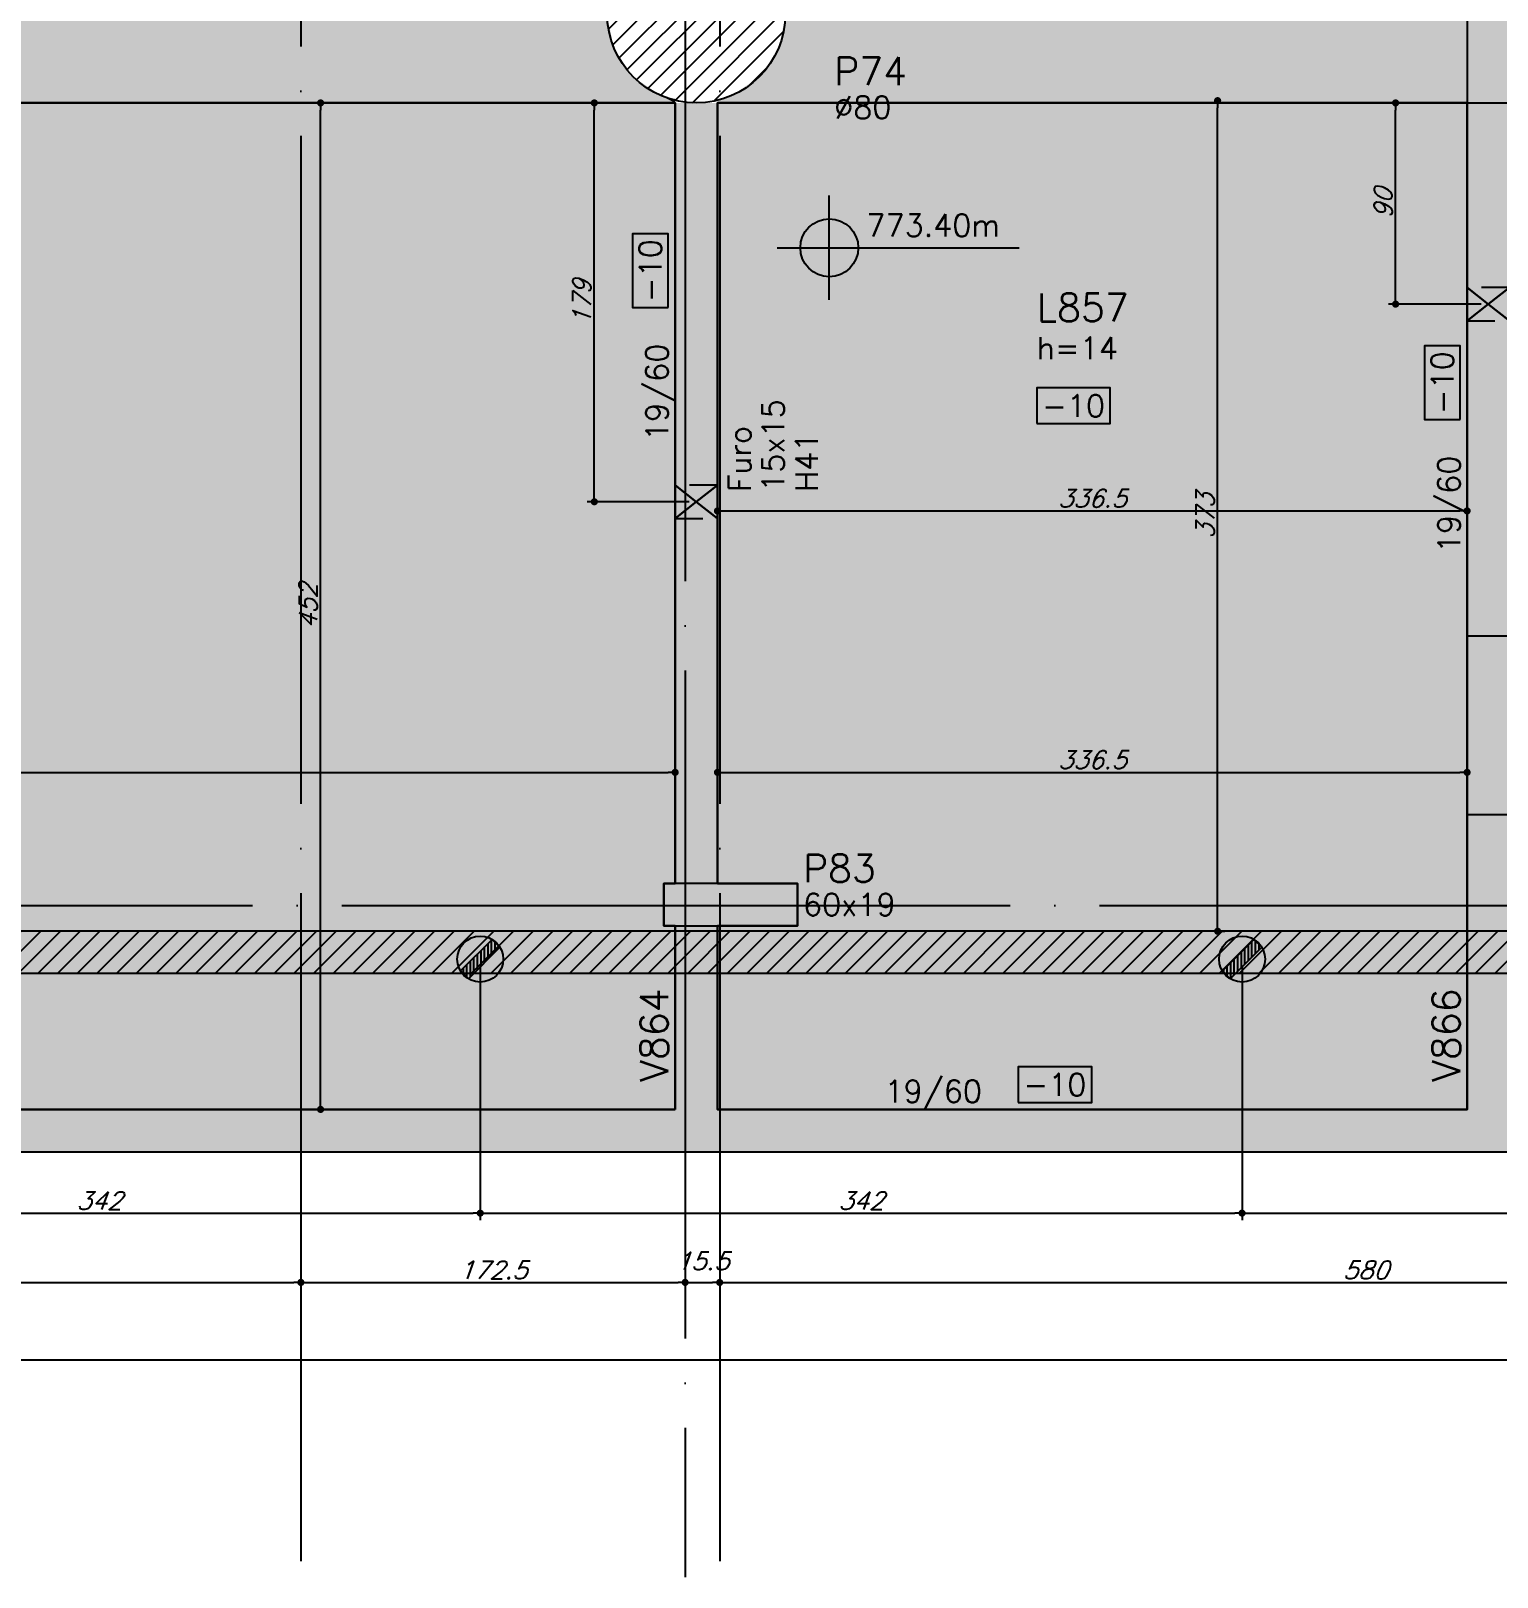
# Model space of a CAD drawing. Extents: x -5173 to 5397, y -2411 to 2089.
# Drawn here: x 1936 to 2594, y -1187 to -492 of the extents above; entities that cross this region are included whole.
import ezdxf
from ezdxf.enums import TextEntityAlignment as Align

# ---------------------------------------------------------------- set-up
doc = ezdxf.new("R2010")
doc.units = 0
doc.header["$LTSCALE"] = 50
doc.header["$MEASUREMENT"] = 0
doc.linetypes.add('EIXO', pattern=[6.8, 6, -0.4, 0, -0.4])
doc.linetypes.add('HIDDEN', pattern=[0.375, 0.25, -0.125])
doc.layers.get('0').update_dxf_attribs({"linetype": 'CONTINUOUS'})
doc.layers.get('DEFPOINTS').update_dxf_attribs({"linetype": 'CONTINUOUS'})
for name, color, linetype in [('F-ARM', 6, 'CONTINUOUS'), ('F-COTAS', 106, 'CONTINUOUS'), ('F-COTAS-FUROS-VIGA', 50, 'CONTINUOUS'), ('F-EIXO', 12, 'EIXO'), ('F-FURO-PAREDE', 2, 'HIDDEN'), ('F-FURO-PAREDE-TEXTOS', 2, 'CONTINUOUS'), ('F-LAJES-DIM', 2, 'CONTINUOUS'), ('F-LAJES-NOME', 4, 'CONTINUOUS'), ('F-LAJES-R', 254, 'CONTINUOUS'), ('F-MURETA', 91, 'CONTINUOUS'), ('F-NÍVEL-PLANTA', 2, 'CONTINUOUS'), ('F-PILARES-DIM', 172, 'CONTINUOUS'), ('F-PILARES-HACH', 174, 'CONTINUOUS'), ('F-PILARES-M', 170, 'CONTINUOUS'), ('F-PILARES-NOME', 170, 'CONTINUOUS'), ('F-PILARES-S', 170, 'CONTINUOUS'), ('F-TEXTO', 6, 'CONTINUOUS'), ('F-VIGAS', 3, 'CONTINUOUS'), ('F-VIGAS-DIM', 2, 'CONTINUOUS'), ('F-VIGAS-NOME', 4, 'CONTINUOUS')]:
    doc.layers.add(name, color=color, linetype=linetype)
doc.layers.add('F-DESNIVEL-2', color=7, linetype='CONTINUOUS', true_color=0xffd1e8)
doc.styles.add('CP-TEXT-INCL', font='simplex.shx', dxfattribs={"oblique": 20})
doc.styles.add('MCP', font='simplex.shx')
doc.styles.add('ROMANS', font='simplex.shx')
doc.dimstyles.new('CP-COTAS-50', dxfattribs={"dimscale": 0.64, "dimtxt": 12.5, "dimasz": 5, "dimexe": 5, "dimexo": 5, "dimgap": 2.5, "dimtad": 1, "dimdec": 1, "dimdsep": 46, "dimtxsty": 'CP-TEXT-INCL', "dimblk1": 'DOT', "dimblk2": 'DOT', "dimsah": 1, "dimcen": 9, "dimclrd": 256, "dimclre": 256, "dimclrt": 256, "dimadec": 0, "dimazin": 0, "dimtfac": 1, "dimtdec": 1, "dimtmove": 2, "dimatfit": 3, "dimldrblk": 'DOT', "dimfxl": 0, "dimtolj": 1, "dimarcsym": 0})

# ---------------------------------------------------------------- blocks, each defined once
blk = doc.blocks.new('*U4')
at = {"layer": 'F-LAJES-DIM', "color": 1}
blk.add_lwpolyline([(0, 0), (33, 0), (33, 16), (0, 16)], close=True, dxfattribs=at)
at = {"layer": 'F-LAJES-DIM', "style": 'MCP'}
blk.add_attdef('DIM', text='', height=10, dxfattribs=at).set_placement((16.5, 8), align=Align.MIDDLE_CENTER)
blk = doc.blocks.new('*U7')
at = {"layer": 'F-VIGAS-DIM', "color": 1}
blk.add_lwpolyline([(0, 0), (33, 0), (33, 16), (0, 16)], close=True, dxfattribs=at)
at = {"layer": 'F-VIGAS-DIM', "style": 'MCP'}
blk.add_attdef('DIM', text='', height=10, dxfattribs=at).set_placement((16.5, 8), align=Align.MIDDLE_CENTER)
blk = doc.blocks.new('Nível - Planta')
at = {"layer": 'F-NÍVEL-PLANTA'}
h = blk.add_hatch(color=71, dxfattribs=at)
h.paths.add_polyline_path([(0, 0), (0, 0.26, 0.414214), (-0.26, 0)])
h.paths.add_polyline_path([(0.26, 0), (0, 0), (0, -0.26, 0.414214)])
for p, q in [((0, -0.469), (0, 0.469)), ((-0.469, 0), (1.704, 0))]:
    blk.add_line(p, q, dxfattribs=at)
blk.add_circle((0, 0), 0.26, dxfattribs=at)
at = {"layer": 'F-TEXTO', "color": 3, "style": 'MCP'}
blk.add_attdef('NÍVEL', (0.333, 0.102), '', height=0.2, dxfattribs=at)
blk = doc.blocks.new('_DOT')
at = {"color": 0, "linetype": 'ByBlock'}
blk.add_line((-0.5, 0), (-1, 0), dxfattribs=at)
at = {"color": 0, "linetype": 'ByBlock', "const_width": 0.5}
blk.add_lwpolyline([(-0.25, 0, 1), (0.25, 0, 1)], format="xyb", close=True, dxfattribs=at)
blk = doc.blocks.new('*D16')
at = {"layer": 'DEFPOINTS', "color": 0, "linetype": 'Continuous', "transparency": 16777216}
for p in [(2469.01, -523.5), (2469.01, -523.5), (2466.08, -896.5)]:
    blk.add_point(p, dxfattribs=at)
at = {"layer": 'F-COTAS', "linetype": 'Continuous', "lineweight": -2, "transparency": 16777216}
for p, q in [((2469.01, -893.3), (2469.01, -526.7)), ((2469.28, -896.5), (2472.21, -896.5))]:
    blk.add_line(p, q, dxfattribs=at)
at = {"layer": 'F-COTAS', "linetype": 'Continuous', "lineweight": -2, "transparency": 16777216, "xscale": 3.2, "yscale": 3.2, "zscale": 3.2}
for p, rotation in [((2469.01, -523.5), 90), ((2469.01, -896.5), 270)]:
    blk.add_blockref('_DOT', p, dxfattribs=dict(at, rotation=rotation))
at = {"layer": 'F-COTAS', "linetype": 'Continuous', "transparency": 16777216, "insert": (2463.41, -710), "char_height": 8, "attachment_point": 5, "rotation": 90, "style": 'CP-TEXT-INCL'}
blk.add_mtext('\\A1;373', dxfattribs=at)
blk = doc.blocks.new('*D142')
at = {"layer": 'DEFPOINTS', "color": 0, "linetype": 'Continuous', "transparency": 16777216}
for p in [(1514, -825.14), (2225.5, -825.14), (2225.5, -825.14)]:
    blk.add_point(p, dxfattribs=at)
at = {"layer": 'F-COTAS', "linetype": 'Continuous', "lineweight": -2, "transparency": 16777216}
blk.add_line((1517.2, -825.14), (2222.3, -825.14), dxfattribs=at)
at = {"layer": 'F-COTAS', "linetype": 'Continuous', "lineweight": -2, "transparency": 16777216, "xscale": 3.2, "yscale": 3.2, "zscale": 3.2, "rotation": 180}
blk.add_blockref('_DOT', (1514, -825.14), dxfattribs=at)
at = {"layer": 'F-COTAS', "linetype": 'Continuous', "lineweight": -2, "transparency": 16777216, "xscale": 3.2, "yscale": 3.2, "zscale": 3.2}
blk.add_blockref('_DOT', (2225.5, -825.14), dxfattribs=at)
at = {"layer": 'F-COTAS', "linetype": 'Continuous', "transparency": 16777216, "insert": (1869.75, -819.54), "char_height": 8, "attachment_point": 5, "style": 'CP-TEXT-INCL'}
blk.add_mtext('\\A1;711.5', dxfattribs=at)
blk = doc.blocks.new('*D143')
at = {"layer": 'DEFPOINTS', "color": 0, "linetype": 'Continuous', "transparency": 16777216}
for p in [(2244.5, -825.14), (2581, -825.14), (2581, -825.14)]:
    blk.add_point(p, dxfattribs=at)
at = {"layer": 'F-COTAS', "linetype": 'Continuous', "lineweight": -2, "transparency": 16777216}
blk.add_line((2247.7, -825.14), (2577.8, -825.14), dxfattribs=at)
at = {"layer": 'F-COTAS', "linetype": 'Continuous', "lineweight": -2, "transparency": 16777216, "xscale": 3.2, "yscale": 3.2, "zscale": 3.2, "rotation": 180}
blk.add_blockref('_DOT', (2244.5, -825.14), dxfattribs=at)
at = {"layer": 'F-COTAS', "linetype": 'Continuous', "lineweight": -2, "transparency": 16777216, "xscale": 3.2, "yscale": 3.2, "zscale": 3.2}
blk.add_blockref('_DOT', (2581, -825.14), dxfattribs=at)
at = {"layer": 'F-COTAS', "linetype": 'Continuous', "transparency": 16777216, "insert": (2412.75, -819.54), "char_height": 8, "attachment_point": 5, "style": 'CP-TEXT-INCL'}
blk.add_mtext('\\A1;336.5', dxfattribs=at)
blk = doc.blocks.new('*D146')
at = {"layer": 'DEFPOINTS', "color": 0, "linetype": 'Continuous', "transparency": 16777216}
for p in [(2244.5, -707.72), (2581, -707.72), (2581, -707.72)]:
    blk.add_point(p, dxfattribs=at)
at = {"layer": 'F-COTAS', "linetype": 'Continuous', "lineweight": -2, "transparency": 16777216}
blk.add_line((2247.7, -707.72), (2577.8, -707.72), dxfattribs=at)
at = {"layer": 'F-COTAS', "linetype": 'Continuous', "lineweight": -2, "transparency": 16777216, "xscale": 3.2, "yscale": 3.2, "zscale": 3.2, "rotation": 180}
blk.add_blockref('_DOT', (2244.5, -707.72), dxfattribs=at)
at = {"layer": 'F-COTAS', "linetype": 'Continuous', "lineweight": -2, "transparency": 16777216, "xscale": 3.2, "yscale": 3.2, "zscale": 3.2}
blk.add_blockref('_DOT', (2581, -707.72), dxfattribs=at)
at = {"layer": 'F-COTAS', "linetype": 'Continuous', "transparency": 16777216, "insert": (2412.75, -702.12), "char_height": 8, "attachment_point": 5, "style": 'CP-TEXT-INCL'}
blk.add_mtext('\\A1;336.5', dxfattribs=at)
blk = doc.blocks.new('*D155')
at = {"layer": 'DEFPOINTS', "color": 0, "linetype": 'Continuous', "transparency": 16777216}
for p in [(2066.35, -524.5), (2066.35, -524.5), (2066.35, -976.5)]:
    blk.add_point(p, dxfattribs=at)
at = {"layer": 'F-COTAS', "linetype": 'Continuous', "lineweight": -2, "transparency": 16777216}
blk.add_line((2066.35, -973.3), (2066.35, -527.7), dxfattribs=at)
at = {"layer": 'F-COTAS', "linetype": 'Continuous', "lineweight": -2, "transparency": 16777216, "xscale": 3.2, "yscale": 3.2, "zscale": 3.2}
for p, rotation in [((2066.35, -524.5), 90), ((2066.35, -976.5), 270)]:
    blk.add_blockref('_DOT', p, dxfattribs=dict(at, rotation=rotation))
at = {"layer": 'F-COTAS', "linetype": 'Continuous', "transparency": 16777216, "insert": (2060.75, -750.5), "char_height": 8, "attachment_point": 5, "rotation": 90, "style": 'CP-TEXT-INCL'}
blk.add_mtext('\\A1;452', dxfattribs=at)
blk = doc.blocks.new('*U196')
at = {"layer": 'F-EIXO'}
blk.add_line((0, 0), (7197, 0), dxfattribs=at)
at = {"layer": 'F-TEXTO', "style": 'ROMANS'}
blk.add_attdef('EIXO', text='', height=17.5, dxfattribs=at).set_placement((-28.2072, 0), align=Align.MIDDLE_CENTER)
blk = doc.blocks.new('*U202')
at = {"layer": 'F-EIXO'}
blk.add_line((0, 0), (0, -3027.88), dxfattribs=at)
at = {"layer": 'F-TEXTO', "style": 'ROMANS'}
blk.add_attdef('EIXO', text='', height=17.5, rotation=360, dxfattribs=at).set_placement((0, 28.21), align=Align.MIDDLE_CENTER)
blk = doc.blocks.new('*U203')
at = {"layer": 'F-EIXO'}
blk.add_line((0, 0), (0, -3027.88), dxfattribs=at)
at = {"layer": 'F-TEXTO', "style": 'ROMANS'}
blk.add_attdef('EIXO', text='', height=17.5, rotation=360, dxfattribs=at).set_placement((0, 28.21), align=Align.MIDDLE_CENTER)
blk = doc.blocks.new('*U181')
at = {"layer": 'F-EIXO'}
blk.add_line((0, 0), (0, -3127.88), dxfattribs=at)
at = {"layer": 'F-TEXTO', "style": 'ROMANS'}
blk.add_attdef('EIXO', text='', height=17.5, rotation=360, dxfattribs=at).set_placement((0, 28.21), align=Align.MIDDLE_CENTER)
blk = doc.blocks.new('*D258')
at = {"layer": 'DEFPOINTS', "color": 0, "linetype": 'Continuous', "transparency": 16777216}
for p in [(-3446.5, -978.5), (3259.5, -995.5), (3259.5, -1088.93)]:
    blk.add_point(p, dxfattribs=at)
at = {"layer": 'F-COTAS', "linetype": 'Continuous', "lineweight": -2, "transparency": 16777216}
for p, q in [((-3446.5, -981.7), (-3446.5, -1092.13)), ((3259.5, -998.7), (3259.5, -1092.13)), ((-3443.3, -1088.93), (3256.3, -1088.93))]:
    blk.add_line(p, q, dxfattribs=at)
at = {"layer": 'F-COTAS', "linetype": 'Continuous', "lineweight": -2, "transparency": 16777216, "xscale": 3.2, "yscale": 3.2, "zscale": 3.2, "rotation": 180}
blk.add_blockref('_DOT', (-3446.5, -1088.93), dxfattribs=at)
at = {"layer": 'F-COTAS', "linetype": 'Continuous', "lineweight": -2, "transparency": 16777216, "xscale": 3.2, "yscale": 3.2, "zscale": 3.2}
blk.add_blockref('_DOT', (3259.5, -1088.93), dxfattribs=at)
at = {"layer": 'F-COTAS', "linetype": 'Continuous', "transparency": 16777216, "insert": (-93.5, -1083.33), "char_height": 8, "attachment_point": 5, "style": 'CP-TEXT-INCL'}
blk.add_mtext('\\A1;6706', dxfattribs=at)
blk = doc.blocks.new('*D275')
at = {"layer": 'DEFPOINTS', "color": 0, "linetype": 'Continuous', "transparency": 16777216}
for p in [(1565.5, -1054.21), (2057.5, -1054.21), (2057.5, -1054.21)]:
    blk.add_point(p, dxfattribs=at)
at = {"layer": 'F-COTAS', "linetype": 'Continuous', "lineweight": -2, "transparency": 16777216}
blk.add_line((1568.7, -1054.21), (2054.3, -1054.21), dxfattribs=at)
at = {"layer": 'F-COTAS', "linetype": 'Continuous', "lineweight": -2, "transparency": 16777216, "xscale": 3.2, "yscale": 3.2, "zscale": 3.2, "rotation": 180}
blk.add_blockref('_DOT', (1565.5, -1054.21), dxfattribs=at)
at = {"layer": 'F-COTAS', "linetype": 'Continuous', "lineweight": -2, "transparency": 16777216, "xscale": 3.2, "yscale": 3.2, "zscale": 3.2}
blk.add_blockref('_DOT', (2057.5, -1054.21), dxfattribs=at)
at = {"layer": 'F-COTAS', "linetype": 'Continuous', "transparency": 16777216, "insert": (1811.5, -1048.61), "char_height": 8, "attachment_point": 5, "style": 'CP-TEXT-INCL'}
blk.add_mtext('\\A1;492', dxfattribs=at)
blk = doc.blocks.new('*D276')
at = {"layer": 'DEFPOINTS', "color": 0, "linetype": 'Continuous', "transparency": 16777216}
for p in [(2057.5, -1054.21), (2230, -1054.21), (2230, -1054.21)]:
    blk.add_point(p, dxfattribs=at)
at = {"layer": 'F-COTAS', "linetype": 'Continuous', "lineweight": -2, "transparency": 16777216}
blk.add_line((2060.7, -1054.21), (2226.8, -1054.21), dxfattribs=at)
at = {"layer": 'F-COTAS', "linetype": 'Continuous', "lineweight": -2, "transparency": 16777216, "xscale": 3.2, "yscale": 3.2, "zscale": 3.2, "rotation": 180}
blk.add_blockref('_DOT', (2057.5, -1054.21), dxfattribs=at)
at = {"layer": 'F-COTAS', "linetype": 'Continuous', "lineweight": -2, "transparency": 16777216, "xscale": 3.2, "yscale": 3.2, "zscale": 3.2}
blk.add_blockref('_DOT', (2230, -1054.21), dxfattribs=at)
at = {"layer": 'F-COTAS', "linetype": 'Continuous', "transparency": 16777216, "insert": (2143.75, -1048.61), "char_height": 8, "attachment_point": 5, "style": 'CP-TEXT-INCL'}
blk.add_mtext('\\A1;172.5', dxfattribs=at)
blk = doc.blocks.new('*D277')
at = {"layer": 'DEFPOINTS', "color": 0, "linetype": 'Continuous', "transparency": 16777216}
for p in [(2230, -1054.21), (2245.5, -1054.21), (2245.5, -1054.21)]:
    blk.add_point(p, dxfattribs=at)
at = {"layer": 'F-COTAS', "linetype": 'Continuous', "lineweight": -2, "transparency": 16777216}
blk.add_line((2233.2, -1054.21), (2242.3, -1054.21), dxfattribs=at)
at = {"layer": 'F-COTAS', "linetype": 'Continuous', "lineweight": -2, "transparency": 16777216, "xscale": 3.2, "yscale": 3.2, "zscale": 3.2, "rotation": 180}
blk.add_blockref('_DOT', (2230, -1054.21), dxfattribs=at)
at = {"layer": 'F-COTAS', "linetype": 'Continuous', "lineweight": -2, "transparency": 16777216, "xscale": 3.2, "yscale": 3.2, "zscale": 3.2}
blk.add_blockref('_DOT', (2245.5, -1054.21), dxfattribs=at)
at = {"layer": 'F-COTAS', "linetype": 'Continuous', "transparency": 16777216, "insert": (2237.75, -1044.61), "char_height": 8, "attachment_point": 5, "style": 'CP-TEXT-INCL'}
blk.add_mtext('\\A1;15.5', dxfattribs=at)
blk = doc.blocks.new('*D278')
at = {"layer": 'DEFPOINTS', "color": 0, "linetype": 'Continuous', "transparency": 16777216}
for p in [(2245.5, -1054.21), (2825.5, -1054.21), (2825.5, -1054.21)]:
    blk.add_point(p, dxfattribs=at)
at = {"layer": 'F-COTAS', "linetype": 'Continuous', "lineweight": -2, "transparency": 16777216}
blk.add_line((2248.7, -1054.21), (2822.3, -1054.21), dxfattribs=at)
at = {"layer": 'F-COTAS', "linetype": 'Continuous', "lineweight": -2, "transparency": 16777216, "xscale": 3.2, "yscale": 3.2, "zscale": 3.2, "rotation": 180}
blk.add_blockref('_DOT', (2245.5, -1054.21), dxfattribs=at)
at = {"layer": 'F-COTAS', "linetype": 'Continuous', "lineweight": -2, "transparency": 16777216, "xscale": 3.2, "yscale": 3.2, "zscale": 3.2}
blk.add_blockref('_DOT', (2825.5, -1054.21), dxfattribs=at)
at = {"layer": 'F-COTAS', "linetype": 'Continuous', "transparency": 16777216, "insert": (2535.5, -1048.61), "char_height": 8, "attachment_point": 5, "style": 'CP-TEXT-INCL'}
blk.add_mtext('\\A1;580', dxfattribs=at)
blk = doc.blocks.new('*D641')
at = {"layer": 'DEFPOINTS', "color": 0, "linetype": 'Continuous', "transparency": 16777216}
for p in [(2178.22, -524.5), (2189.22, -524.5), (2235, -703.61)]:
    blk.add_point(p, dxfattribs=at)
at = {"layer": 'F-COTAS-FUROS-VIGA', "linetype": 'Continuous', "lineweight": -2, "transparency": 16777216}
for p, q in [((2181.42, -524.5), (2192.42, -524.5)), ((2189.22, -700.41), (2189.22, -527.7)), ((2231.8, -703.61), (2186.02, -703.61))]:
    blk.add_line(p, q, dxfattribs=at)
at = {"layer": 'F-COTAS-FUROS-VIGA', "linetype": 'Continuous', "lineweight": -2, "transparency": 16777216, "xscale": 3.2, "yscale": 3.2, "zscale": 3.2}
for p, rotation in [((2189.22, -524.5), 90), ((2189.22, -703.61), 270)]:
    blk.add_blockref('_DOT', p, dxfattribs=dict(at, rotation=rotation))
at = {"layer": 'F-COTAS-FUROS-VIGA', "linetype": 'Continuous', "transparency": 16777216, "insert": (2183.62, -614.06), "char_height": 8, "attachment_point": 5, "rotation": 90, "style": 'CP-TEXT-INCL'}
blk.add_mtext('\\A1;179', dxfattribs=at)
blk = doc.blocks.new('*D642')
at = {"layer": 'DEFPOINTS', "color": 0, "linetype": 'Continuous', "transparency": 16777216}
for p in [(2548.79, -524.5), (2548.9, -524.5), (2590.5, -614.87)]:
    blk.add_point(p, dxfattribs=at)
at = {"layer": 'F-COTAS-FUROS-VIGA', "linetype": 'Continuous', "lineweight": -2, "transparency": 16777216}
for p, q in [((2548.9, -611.67), (2548.9, -527.7)), ((2551.99, -524.5), (2552.1, -524.5)), ((2587.3, -614.87), (2545.7, -614.87))]:
    blk.add_line(p, q, dxfattribs=at)
at = {"layer": 'F-COTAS-FUROS-VIGA', "linetype": 'Continuous', "lineweight": -2, "transparency": 16777216, "xscale": 3.2, "yscale": 3.2, "zscale": 3.2}
for p, rotation in [((2548.9, -524.5), 90), ((2548.9, -614.87), 270)]:
    blk.add_blockref('_DOT', p, dxfattribs=dict(at, rotation=rotation))
at = {"layer": 'F-COTAS-FUROS-VIGA', "linetype": 'Continuous', "transparency": 16777216, "insert": (2543.3, -569.68), "char_height": 8, "attachment_point": 5, "rotation": 90, "style": 'CP-TEXT-INCL'}
blk.add_mtext('\\A1;90', dxfattribs=at)
blk = doc.blocks.new('PONTO ANCORAGEM_EST')
at = {"layer": 'F-ARM'}
h = blk.add_hatch(dxfattribs=at)
h.set_pattern_fill('ANSI31', color=2, scale=0.5)
h.set_pattern_definition([(45, (0, 0), (-1.122532, 1.122532), [])])
h.paths.add_polyline_path([(-1159.55, 5937.09), (-1179.55, 5937.09), (-1179.55, 5932.09), (-1159.55, 5932.09)])
at = {"layer": 'F-ARM', "color": 3, "elevation": 0}
blk.add_lwpolyline([(-1179.55, 5932.09), (-1159.55, 5932.09), (-1159.55, 5937.09), (-1179.55, 5937.09)], close=True, dxfattribs=at)
at = {"layer": 'F-ARM', "color": 3}
blk.add_circle((-1169.55, 5934.59, 0), 10.31, dxfattribs=at)
blk = doc.blocks.new('*D757')
at = {"layer": 'DEFPOINTS', "color": 0, "linetype": 'Continuous', "transparency": 16777216}
for p in [(1796, -909), (2138, -909), (2138, -1023.09)]:
    blk.add_point(p, dxfattribs=at)
at = {"layer": 'F-COTAS', "linetype": 'Continuous', "lineweight": -2, "transparency": 16777216}
for p, q in [((1796, -912.2), (1796, -1026.29)), ((2138, -912.2), (2138, -1026.29)), ((1799.2, -1023.09), (2134.8, -1023.09))]:
    blk.add_line(p, q, dxfattribs=at)
at = {"layer": 'F-COTAS', "linetype": 'Continuous', "lineweight": -2, "transparency": 16777216, "xscale": 3.2, "yscale": 3.2, "zscale": 3.2, "rotation": 180}
blk.add_blockref('_DOT', (1796, -1023.09), dxfattribs=at)
at = {"layer": 'F-COTAS', "linetype": 'Continuous', "lineweight": -2, "transparency": 16777216, "xscale": 3.2, "yscale": 3.2, "zscale": 3.2}
blk.add_blockref('_DOT', (2138, -1023.09), dxfattribs=at)
at = {"layer": 'F-COTAS', "linetype": 'Continuous', "transparency": 16777216, "insert": (1967, -1017.49), "char_height": 8, "attachment_point": 5, "style": 'CP-TEXT-INCL'}
blk.add_mtext('\\A1;342', dxfattribs=at)
blk = doc.blocks.new('*D758')
at = {"layer": 'DEFPOINTS', "color": 0, "linetype": 'Continuous', "transparency": 16777216}
for p in [(2138, -909), (2480, -909), (2480, -1023.09)]:
    blk.add_point(p, dxfattribs=at)
at = {"layer": 'F-COTAS', "linetype": 'Continuous', "lineweight": -2, "transparency": 16777216}
for p, q in [((2138, -912.2), (2138, -1026.29)), ((2480, -912.2), (2480, -1026.29)), ((2141.2, -1023.09), (2476.8, -1023.09))]:
    blk.add_line(p, q, dxfattribs=at)
at = {"layer": 'F-COTAS', "linetype": 'Continuous', "lineweight": -2, "transparency": 16777216, "xscale": 3.2, "yscale": 3.2, "zscale": 3.2, "rotation": 180}
blk.add_blockref('_DOT', (2138, -1023.09), dxfattribs=at)
at = {"layer": 'F-COTAS', "linetype": 'Continuous', "lineweight": -2, "transparency": 16777216, "xscale": 3.2, "yscale": 3.2, "zscale": 3.2}
blk.add_blockref('_DOT', (2480, -1023.09), dxfattribs=at)
at = {"layer": 'F-COTAS', "linetype": 'Continuous', "transparency": 16777216, "insert": (2309, -1017.49), "char_height": 8, "attachment_point": 5, "style": 'CP-TEXT-INCL'}
blk.add_mtext('\\A1;342', dxfattribs=at)
blk = doc.blocks.new('*D759')
at = {"layer": 'DEFPOINTS', "color": 0, "linetype": 'Continuous', "transparency": 16777216}
for p in [(2480, -909), (2822, -909), (2822, -1023.09)]:
    blk.add_point(p, dxfattribs=at)
at = {"layer": 'F-COTAS', "linetype": 'Continuous', "lineweight": -2, "transparency": 16777216}
for p, q in [((2480, -912.2), (2480, -1026.29)), ((2822, -912.2), (2822, -1026.29)), ((2483.2, -1023.09), (2818.8, -1023.09))]:
    blk.add_line(p, q, dxfattribs=at)
at = {"layer": 'F-COTAS', "linetype": 'Continuous', "lineweight": -2, "transparency": 16777216, "xscale": 3.2, "yscale": 3.2, "zscale": 3.2, "rotation": 180}
blk.add_blockref('_DOT', (2480, -1023.09), dxfattribs=at)
at = {"layer": 'F-COTAS', "linetype": 'Continuous', "lineweight": -2, "transparency": 16777216, "xscale": 3.2, "yscale": 3.2, "zscale": 3.2}
blk.add_blockref('_DOT', (2822, -1023.09), dxfattribs=at)
at = {"layer": 'F-COTAS', "linetype": 'Continuous', "transparency": 16777216, "insert": (2651, -1017.49), "char_height": 8, "attachment_point": 5, "style": 'CP-TEXT-INCL'}
blk.add_mtext('\\A1;342', dxfattribs=at)

msp = doc.modelspace()

# ---------------------------------------------------------------- hatches: boundary and pattern name
at = {"layer": 'F-DESNIVEL-2', "linetype": 'Continuous'}
h = msp.add_hatch(color=256, dxfattribs=at)
h.dxf.hatch_style = 1
h.paths.add_polyline_path([(2581, -844), (2600, -844), (2600, -764), (2581, -764)])
h = msp.add_hatch(color=256, dxfattribs=at)
h.dxf.hatch_style = 1
h.paths.add_polyline_path([(2220.5, -894), (2280.5, -894), (2280.5, -875), (2220.5, -875)])
at = {"layer": 'F-MURETA'}
h = msp.add_hatch(dxfattribs=at)
h.set_pattern_fill('ANSI31', color=1, scale=50)
h.paths.add_polyline_path([(3199.5, -275.5), (3180.5, -275.5), (3180.5, -896.5), (1444, -896.5), (1444, -24), (1425, -24), (1425, -915.5), (1444, -915.5), (3199.5, -915.5)])
at = {"layer": 'F-PILARES-HACH', "linetype": 'Continuous'}
h = msp.add_hatch(dxfattribs=at)
h.set_pattern_fill('ANSI31', color=256, scale=50)
edge = h.paths.add_edge_path()
edge.add_arc((2235, -484.5), 40, 0, 360)

# ---------------------------------------------------------------- linework, layer by layer
at = {"layer": 'F-DESNIVEL-2', "linetype": 'Continuous'}
for points in [[(2580.9, -444.5), (2275.102, -484.5), (2580.9, -524.5)], [(3240.5, -524.5), (3240.5, -444.5), (2581, -444.5)], [(3240.5, -524.5), (2581, -444.5), (2581, -524.6)], [(1544.602, -484.5), (1541.549, -499.846), (2225.5, -524.5)], [(1544.602, -484.5), (2225.5, -524.5), (2219.654, -521.549)], [(1544.602, -484.5), (2219.654, -521.549), (2206.644, -512.856)], [(1544.602, -484.5), (2206.644, -512.856), (2197.951, -499.846)], [(1544.602, -484.5), (2197.951, -499.846), (2194.898, -484.5)], [(2580.9, -524.5), (2275.102, -484.5), (2272.049, -499.846)], [(2225.5, -524.5), (1541.549, -499.846), (1532.856, -512.856)], [(2580.9, -524.5), (2272.049, -499.846), (2263.356, -512.856)], [(1519.846, -521.549), (2225.5, -524.5), (1532.856, -512.856)], [(2580.9, -524.5), (2263.356, -512.856), (2250.346, -521.549)], [(1514, -524.5), (2225.5, -524.5), (1519.846, -521.549)], [(2225.5, -524.5), (1514, -524.5), (1514, -875)], [(2225.5, -524.5), (1514, -875), (2225.5, -524.5)], [(2225.5, -524.5), (1514, -875), (1514, -894)], [(2225.5, -524.5), (1514, -894), (2225.5, -524.5)], [(2225.5, -524.5), (1514, -894), (1514, -976.5)], [(2225.5, -524.5), (1514, -976.5), (2225.5, -524.5)], [(2225.5, -524.5), (1514, -976.5), (2220.5, -875)], [(2219.654, -521.549), (2225.5, -524.5), (2225.5, -522.712)], [(2225.5, -524.5), (2220.5, -875), (2225.5, -524.5)], [(2225.5, -524.5), (2220.5, -875), (2225.5, -875)], [(2244.5, -874.9), (2234.487, -524.5), (2225.5, -524.5)], [(2244.5, -874.9), (2225.5, -524.5), (2225.5, -874.9)], [(2225.5, -524.5), (2225.5, -875), (2225.5, -524.5)], [(2244.5, -874.9), (2235, -524.602), (2234.487, -524.5)], [(2244.5, -874.9), (2235.513, -524.5), (2235, -524.602)], [(2244.5, -874.9), (2244.5, -524.5), (2235.513, -524.5)], [(2580.9, -524.5), (2250.346, -521.549), (2244.5, -522.712)], [(2580.9, -524.5), (2244.5, -522.712), (2244.5, -524.5)], [(2244.5, -524.5), (2244.5, -875), (2581, -524.5)], [(2244.5, -524.5), (2581, -524.5), (2244.5, -524.5)], [(2244.5, -875), (2280.5, -875), (2581, -524.5)], [(2244.5, -875), (2581, -524.5), (2244.5, -875)], [(2581, -524.5), (2280.5, -875), (2581, -976.5)], [(2581, -524.5), (2581, -976.5), (2581, -524.5)], [(2581, -764), (2581, -524.5), (2581, -976.5)], [(2581, -763.9), (2600, -763.9), (2600, -524.6)], [(2581, -763.9), (2600, -524.6), (2581, -524.6)], [(2581, -763.9), (2581, -524.6), (2581, -763.9)], [(2581, -764), (2581, -976.5), (2581, -764)], [(2581, -764), (2581, -976.5), (2581, -844)], [(2581, -764), (2581, -844), (2581, -764)], [(2600, -976.5), (2600, -844.1), (2581, -844.1)], [(2600, -976.5), (2581, -844.1), (2581, -976.5)], [(2220.5, -894), (2220.5, -875), (1514, -976.5)], [(2280.5, -875), (2280.5, -894), (2581, -976.5)], [(2280.5, -875), (2581, -976.5), (2280.5, -875)], [(2220.5, -894), (1514, -976.5), (2220.5, -894)], [(2220.5, -894), (1514, -976.5), (2225.5, -976.5)], [(2220.5, -894), (2225.5, -976.5), (2220.5, -894)], [(2220.5, -894), (2225.5, -976.5), (2225.5, -894)], [(2220.5, -894), (2225.5, -894), (2220.5, -894)], [(2244.5, -976.5), (2244.5, -894.1), (2225.5, -894.1)], [(2244.5, -976.5), (2225.5, -894.1), (2225.5, -976.5)], [(2581, -976.5), (2280.5, -894), (2244.5, -976.5)], [(2280.5, -894), (2244.5, -894), (2244.5, -976.5)], [(2280.5, -894), (2244.5, -976.5), (2280.5, -894)], [(1504.5, -995.5), (2235, -995.5), (2235, -976.5)], [(1504.5, -995.5), (2235, -976.5), (1504.5, -976.5)], [(2244.5, -976.5), (2225.5, -976.5), (2244.5, -976.5)], [(2235, -995.5), (2590.5, -995.5), (2590.5, -976.5)], [(2235, -995.5), (2590.5, -976.5), (2235, -976.5)], [(2235, -995.5), (2235, -976.5), (2235, -995.5)], [(2581, -976.5), (2244.5, -976.5), (2581, -976.5)], [(2600, -976.5), (2581, -976.5), (2600, -976.5)], [(2590.5, -995.5), (3259.5, -995.5), (3240.5, -976.5)], [(2590.5, -995.5), (3240.5, -976.5), (2590.5, -976.5)], [(2590.5, -995.5), (2590.5, -976.5), (2590.5, -995.5)]]:
    msp.add_solid(points, dxfattribs=at)
at = {"layer": 'F-FURO-PAREDE'}
for points in [[(2590.5, -614.866), (2600, -622.366), (2600, -607.366), (2590.5, -614.866), (2600, -607.366), (2581, -607.366), (2590.5, -614.866), (2581, -607.366), (2581, -622.366), (2590.5, -614.866), (2581, -622.366), (2600, -622.366), (2590.5, -614.866)], [(2235, -703.611), (2244.5, -711.111), (2244.5, -696.111), (2235, -703.611), (2244.5, -696.111), (2225.5, -696.111), (2235, -703.611), (2225.5, -696.111), (2225.5, -711.111), (2235, -703.611), (2225.5, -711.111), (2244.5, -711.111), (2235, -703.611)]]:
    msp.add_lwpolyline(points, dxfattribs=at)
at = {"layer": 'F-LAJES-R', "linetype": 'Continuous'}
for points in [[(2225.5, -976.5), (2225.5, -894), (2220.5, -894), (2220.5, -875), (2225.5, -875), (2225.5, -524.5), (1514, -524.5), (1514, -875), (1514, -894), (1514, -976.5), (2225.5, -976.5)], [(2244.5, -894), (2244.5, -976.5), (2581, -976.5), (2581, -844), (2581, -764), (2581, -524.5), (2244.5, -524.5), (2244.5, -875), (2280.5, -875), (2280.5, -894), (2244.5, -894)]]:
    msp.add_lwpolyline(points, dxfattribs=at)
at = {"layer": 'F-MURETA', "color": 2}
for p, q in [((3180.5, -896.5), (1444, -896.5)), ((3199.5, -915.5), (1444, -915.5))]:
    msp.add_line(p, q, dxfattribs=at)
at = {"layer": 'F-PILARES-M', "linetype": 'Continuous'}
for points in [[(2581, -524.5), (2600, -524.5), (2600, -444.5), (2581, -444.5), (2581, -524.5)], [(2581, -844), (2600, -844), (2600, -764), (2581, -764), (2581, -844)], [(2220.5, -894), (2280.5, -894), (2280.5, -875), (2220.5, -875), (2220.5, -894)]]:
    msp.add_lwpolyline(points, dxfattribs=at)
at = {"layer": 'F-PILARES-S', "linetype": 'Continuous'}
msp.add_circle((2235, -484.5), 40, dxfattribs=at)
at = {"layer": 'F-VIGAS'}
for points in [[(1514, -524.5), (2225.5, -524.5)], [(2225.5, -524.5), (2225.5, -875)], [(2244.5, -875), (2244.5, -524.5)], [(2244.5, -524.5), (2581, -524.5)], [(2581, -524.5), (2581, -764)], [(2581, -844), (2581, -976.5)], [(2225.5, -894), (2225.5, -976.5)], [(2244.5, -976.5), (2244.5, -894)], [(2225.5, -976.5), (1514, -976.5)], [(2581, -976.5), (2244.5, -976.5)], [(1504.5, -995.5), (2235, -995.5)], [(2235, -995.5), (2590.5, -995.5)], [(2590.5, -995.5), (3259.5, -995.5)]]:
    msp.add_lwpolyline(points, dxfattribs=at)

# ---------------------------------------------------------------- block references
at = {"layer": 'F-ARM', "rotation": 45}
for p in [(7161.391, -4278.393, 0), (7503.391, -4278.393, 0)]:
    msp.add_blockref('PONTO ANCORAGEM_EST', p, dxfattribs=at)
at = {"layer": 'F-EIXO', "linetype": 'Continuous'}
for name, p in [('*U181', (2230, 1941.357)), ('*U202', (2057.5, 1841.357)), ('*U203', (2245.5, 1841.357)), ('*U196', (-3705.761, -885))]:
    msp.add_blockref(name, p, dxfattribs=at)
at = {"layer": 'F-LAJES-DIM', "linetype": 'Continuous'}
msp.add_blockref('*U4', (2387.842, -668.529), dxfattribs=at).add_auto_attribs({'DIM': '-10'})
at = {"layer": 'F-NÍVEL-PLANTA', "linetype": 'Continuous', "xscale": 50, "yscale": 50, "zscale": 50}
msp.add_blockref('Nível - Planta', (2294.704, -589.558), dxfattribs=at).add_auto_attribs({'NÍVEL': '773.40m'})
at = {"layer": 'F-VIGAS-DIM', "linetype": 'Continuous', "rotation": 90}
for p in [(2222.375, -616.337), (2577.875, -666.648)]:
    msp.add_blockref('*U7', p, dxfattribs=at).add_auto_attribs({'DIM': '-10'})
at = {"layer": 'F-VIGAS-DIM', "linetype": 'Continuous'}
msp.add_blockref('*U7', (2379.5, -973.375), dxfattribs=at).add_auto_attribs({'DIM': '-10'})

# ---------------------------------------------------------------- texts
at = {"layer": 'F-FURO-PAREDE-TEXTOS', "linetype": 'Continuous', "style": 'MCP'}
for s, p in [('15x15', (2274.5, -699.16)), ('Furo', (2259.5, -699.16)), ('H41', (2289.5, -699.16))]:
    msp.add_text(s, height=10, rotation=90, dxfattribs=at).set_placement(p)
at = {"layer": 'F-LAJES-DIM', "linetype": 'Continuous', "style": 'MCP'}
msp.add_text('h=14', height=10, dxfattribs=at).set_placement((2387.842, -639.629))
at = {"layer": 'F-LAJES-NOME', "linetype": 'Continuous', "style": 'MCP'}
msp.add_text('L857', height=12.5, dxfattribs=at).set_placement((2387.842, -622.629))
at = {"layer": 'F-PILARES-DIM', "linetype": 'Continuous', "style": 'MCP'}
for s, p in [('%%c80', (2296.891, -531.52)), ('60x19', (2282.906, -889.496))]:
    msp.add_text(s, height=10, dxfattribs=at).set_placement(p)
at = {"layer": 'F-PILARES-NOME', "linetype": 'Continuous', "style": 'MCP'}
for s, p in [('P74', (2296.891, -516.52)), ('P83', (2282.906, -874.496))]:
    msp.add_text(s, height=12.5, dxfattribs=at).set_placement(p)
at = {"layer": 'F-VIGAS-DIM', "linetype": 'Continuous', "style": 'MCP'}
for p in [(2222.375, -676.337), (2577.875, -726.648)]:
    msp.add_text('19/60', height=10, rotation=90, dxfattribs=at).set_placement(p)
msp.add_text('19/60', height=10, dxfattribs=at).set_placement((2319.5, -973.375))
at = {"layer": 'F-VIGAS-NOME', "linetype": 'Continuous', "style": 'MCP'}
for s, p in [('V864', (2222.375, -964)), ('V866', (2577.875, -964))]:
    msp.add_text(s, height=12.5, rotation=90, dxfattribs=at).set_placement(p)

# ---------------------------------------------------------------- dimensions: what is measured, and where the dimension line sits
at = {"layer": 'F-COTAS', "linetype": 'Continuous'}
for base, p1, p2, angle, picture, middle in [((2066.352, -524.5), (2066.352, -976.5), (2066.352, -524.5), 270, '*D155', (2060.752, -750.5)), ((2469.013, -523.501), (2466.077, -896.5), (2469.013, -523.501), 270, '*D16', (2463.413, -710.001)), ((2581, -707.718), (2244.5, -707.718), (2581, -707.718), 180, '*D146', (2412.75, -702.118)), ((2225.5, -825.142), (1514, -825.142), (2225.5, -825.142), 180, '*D142', (1869.75, -819.542)), ((2581, -825.142), (2244.5, -825.142), (2581, -825.142), 180, '*D143', (2412.75, -819.542))]:
    dim = msp.add_linear_dim(base=base, p1=p1, p2=p2, angle=angle, dimstyle='CP-COTAS-50', dxfattribs=at)
    dim.commit()
    dim.dimension.update_dxf_attribs({"geometry": picture, "text_midpoint": middle})
for base, p1, p2, picture, middle in [((2138, -1023.095), (1796, -909), (2138, -909), '*D757', (1967, -1017.495)), ((2480, -1023.095), (2138, -909), (2480, -909), '*D758', (2309, -1017.495)), ((2822, -1023.095), (2480, -909), (2822, -909), '*D759', (2651, -1017.495))]:
    dim = msp.add_linear_dim(base=base, p1=p1, p2=p2, dimstyle='CP-COTAS-50', override={"dimfxl": 7.5}, dxfattribs=at)
    dim.commit()
    dim.dimension.update_dxf_attribs({"geometry": picture, "text_midpoint": middle})
for base, p1, p2, picture, middle in [((3259.5, -1088.925), (-3446.5, -978.5), (3259.5, -995.5), '*D258', (-93.5, -1083.325)), ((2245.5, -1054.205), (2230, -1054.205), (2245.5, -1054.205), '*D277', (2237.75, -1044.605)), ((2057.5, -1054.205), (1565.5, -1054.205), (2057.5, -1054.205), '*D275', (1811.5, -1048.605)), ((2230, -1054.205), (2057.5, -1054.205), (2230, -1054.205), '*D276', (2143.75, -1048.605)), ((2825.5, -1054.205), (2245.5, -1054.205), (2825.5, -1054.205), '*D278', (2535.5, -1048.605))]:
    dim = msp.add_linear_dim(base=base, p1=p1, p2=p2, dimstyle='CP-COTAS-50', dxfattribs=at)
    dim.commit()
    dim.dimension.update_dxf_attribs({"geometry": picture, "text_midpoint": middle})
at = {"layer": 'F-COTAS-FUROS-VIGA', "linetype": 'Continuous'}
for base, p1, p2, picture, middle in [((2189.219, -524.5), (2235, -703.611), (2178.222, -524.5), '*D641', (2183.619, -614.056)), ((2548.897, -524.5), (2590.5, -614.866), (2548.793, -524.5), '*D642', (2543.297, -569.683))]:
    dim = msp.add_linear_dim(base=base, p1=p1, p2=p2, angle=90, dimstyle='CP-COTAS-50', override={"dimdec": 0, "dimfxl": 7.5}, dxfattribs=at)
    dim.commit()
    dim.dimension.update_dxf_attribs({"geometry": picture, "text_midpoint": middle})

doc.saveas('drawing.dxf')
